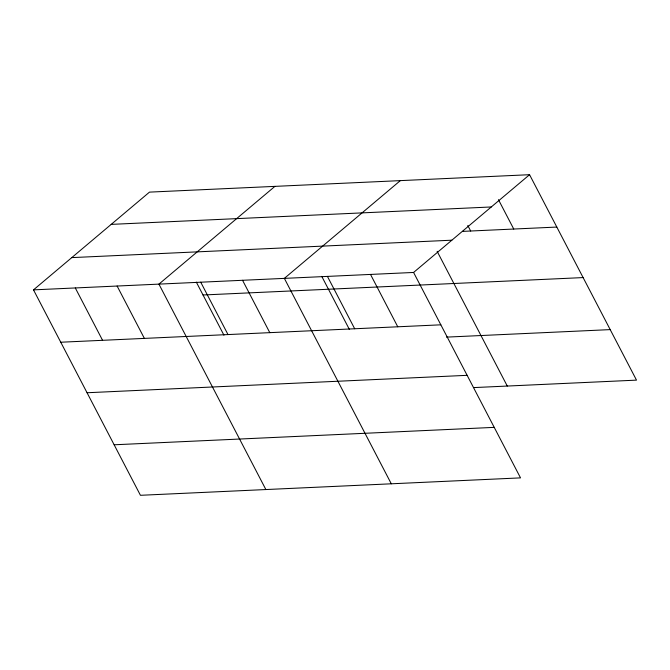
<?xml version="1.0" encoding="UTF-8"?>
<svg xmlns="http://www.w3.org/2000/svg" width="670" height="670" viewBox="0 0 670 670"><rect width="100%" height="100%" fill="white"/><g stroke="black" fill="none" stroke-linecap="round" stroke-linejoin="round"><path stroke-width="1" d="M33.5 289.867L413.583 272.456L520.523 477.878L140.44 495.298L33.5 289.867L149.477 192.123L529.56 174.702L636.5 380.133L473.824 387.587M274.909 186.377L158.924 284.122L265.864 489.544M400.333 180.624L284.356 278.377L391.297 483.799M413.583 272.456L529.56 174.702M111.203 224.383L491.286 206.963M462.459 231.393L556.82 227.063M71.774 257.615L451.856 240.195M203.027 294.993L583.118 277.581M60.761 342.228L440.843 324.816M446.48 337.119L610.202 329.615M87.05 392.746L467.141 375.326M114.143 444.788L494.226 427.368M498.438 199.643L513.748 229.04M467.794 225.505L470.667 231.016M437.15 251.359L507.274 386.054M370.51 274.424L397.762 326.784M327.429 276.4L354.69 328.761M321.767 276.392L349.372 329.422M242.548 280.286L269.801 332.655M200.74 282.204L227.993 334.565M196.335 282.137L223.939 335.168M117.116 286.04L144.377 338.4M75.308 287.958L102.569 340.318"/></g></svg>
